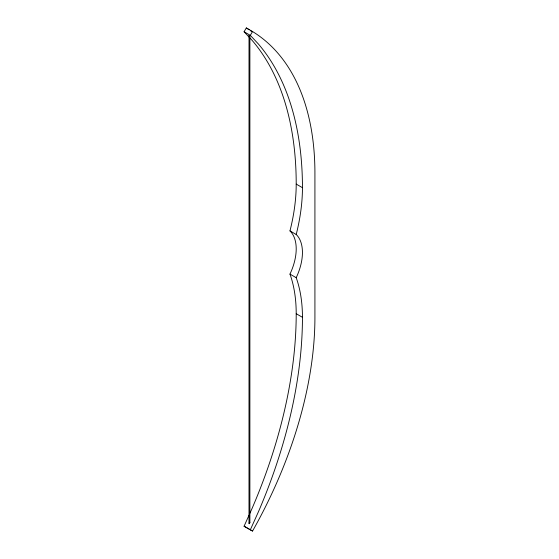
<?xml version="1.0" encoding="UTF-8"?>
<svg xmlns="http://www.w3.org/2000/svg" width="559" height="559" viewBox="0 0 559 559"><rect width="100%" height="100%" fill="white"/><g stroke="black" fill="none" stroke-linecap="round" stroke-linejoin="round"><path stroke-width="0.84" d="M249 523.413L249.014 35.566L249.88 36.314L249.88 522.686L249.216 523.769L249.125 522.875M249.761 513.588L252.165 508.229A375.431 216.759 -60 0 0 296.207 313.704A163.165 94.205 -60 0 0 289.974 274.099A44.098 25.462 -60 0 0 289.974 230.895A163.165 94.205 -60 0 0 296.207 184.086A375.431 216.759 -60 0 0 252.165 40.416L244.08 31.751L246.316 27.95L252.556 31.549A312.733 180.557 -60 0 1 314.92 173.283L314.92 317.309A312.733 180.557 -60 0 1 252.556 531.05L244.08 526.236L249.069 515.125M250.313 529.834L258.405 511.827A375.431 216.759 -60 0 0 302.447 317.309A163.165 94.205 -60 0 0 296.207 277.697A44.098 25.462 -60 0 0 296.207 234.494A163.165 94.205 -60 0 0 302.447 187.684A375.431 216.759 -60 0 0 258.405 44.014L250.313 35.35L244.08 31.751M250.313 35.35L252.556 31.549M249.552 522.358L249.88 522.686M244.08 526.236L252.556 531.05M296.207 184.086L302.447 187.684M289.974 230.895L296.207 234.494M289.974 274.099L296.207 277.697M296.207 313.704L302.447 317.309M249.44 36.056L249 35.587M246.316 27.95A312.733 180.557 -60 0 1 249.111 29.725M250.488 30.647A312.733 180.557 -60 0 1 251.857 31.59"/></g></svg>
